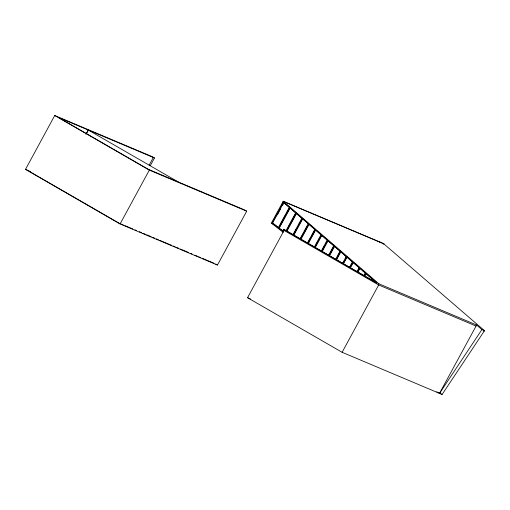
<?xml version="1.0" encoding="UTF-8"?>
<svg xmlns="http://www.w3.org/2000/svg" width="510" height="510" viewBox="0 0 510 510"><rect width="100%" height="100%" fill="white"/><g stroke="black" fill="none" stroke-linecap="round" stroke-linejoin="round"><path stroke-width="0.76" d="M154.492 157.979L58.408 117.434L148.251 169.282L244.335 209.827L246.7 211.191L217.458 265.053L120.073 223.96L25.5 169.377L54.742 115.521L152.127 156.615L154.492 157.979L150.31 165.673M85.916 134.2L88.198 130.005L178.239 181.936M86.496 133.582L88.389 130.088M149.137 165.176L153.312 157.482M120.073 223.96L149.322 170.104L246.7 211.191M271.294 223.208L272.538 223.82L271.294 223.208L283.216 201.259L383.514 243.582L484.5 330.684L442.1 394.479L342.121 352.295L247.548 297.712L284.102 230.386L283.777 230.252L282.801 232.037L283.126 232.177M293.779 217.113L296.01 213.008L295.685 212.874L286.027 230.667L286.352 230.8L283.547 229.239L282.629 230.934L272.257 222.87L283.433 202.285L289.648 207.506M289.323 207.372L278.339 227.6L278.664 227.734L272.582 223.004L283.758 202.419M277.414 214.831L279.27 211.42M280.009 210.056L280.755 208.692M282.604 205.275L283.719 203.229M280.557 224.247L282.827 220.065M283.585 218.669L285.861 214.48M286.614 213.091L288.889 208.902M279.212 228.161L290.177 207.965L289.852 207.825L278.887 228.021L282.33 230.584M288.207 227.383L290.439 223.272M291.178 221.907L293.04 218.484M296.214 213.327L286.62 231.004L293.256 234.791L294.002 233.421M286.939 231.145L296.539 213.467L302.188 218.344L301.442 219.714M294.748 232.05L296.61 228.62M298.841 224.515L299.58 223.144M293.849 235.129L302.717 218.803L302.392 218.662L293.524 234.995L300.403 238.909L301.142 237.545M308.244 223.724L300.078 238.776L300.403 238.909M301.888 236.175L303.743 232.758M304.483 231.387L307.83 225.229M300.989 239.254L309.098 224.317L308.773 224.183L300.664 239.113L307.747 243.149M307.422 243.015L314.817 229.404M308.486 241.791L310.335 238.387M312.184 234.982L314.402 230.902M308.34 243.493L315.664 229.997L315.339 229.857L308.014 243.353L314.683 247.152L314.358 247.018L321.013 234.759M316.162 244.43L318.01 241.026M318.75 239.662L319.49 238.304M315.276 247.497L321.867 235.352L321.542 235.218L314.95 247.356L321.619 251.156L321.294 251.016L327.21 240.114M322.358 249.792L324.577 245.705M325.316 244.341L327.165 240.937M322.205 251.494L328.064 240.707L327.739 240.573L321.88 251.36L328.925 255.37M328.599 255.236L333.744 245.763M330.027 253.342L332.233 249.282M332.966 247.93L333.699 246.579M329.517 255.714L334.598 246.355L334.273 246.222L329.192 255.574L335.95 259.431M335.625 259.29L340.023 251.188L340.349 251.328L338.149 255.376M336.543 259.769L340.878 251.787L340.553 251.647L336.217 259.635L342.873 263.421L342.548 263.287L346.214 256.536L346.539 256.677L345.805 258.022M343.236 262.746L343.969 261.401M343.466 263.766L347.068 257.129L346.743 256.995L343.141 263.625L349.822 267.431L351.651 264.065M350.415 267.776L353.277 262.497L352.952 262.363L350.089 267.635L357.3 271.747L359.435 267.82L353.277 262.497M356.981 271.613L359.11 267.686L359.435 267.82M357.567 271.951L359.639 268.139L361.093 269.255M359.964 268.279L357.892 272.091L364.191 275.725L365.243 273.787M363.866 275.591L365.268 273.009M364.784 276.069L366.123 273.602L365.797 273.462L364.459 275.929L371.337 279.85L371.981 278.664L366.123 273.602M383.144 244.264L383.514 243.582M371.012 279.709L371.656 278.524L371.981 278.664M372.185 278.983L371.599 280.054L376.036 282.559M371.924 280.188L372.51 279.117L376.316 282.406M283.216 201.259L378.911 283.796L378.35 284.829L476.059 326.056M342.121 352.295L378.675 284.969L283.777 230.252M436.777 391.808L439.505 393.382L476.62 325.023L378.911 283.796M439.505 393.382L481.905 329.587L484.5 330.684M283.802 201.597L384.106 243.92M282.846 201.928L283.496 202.202M302.188 218.344L301.863 218.21L292.931 234.651L293.256 234.791M272.257 222.87L272.582 223.004M349.822 267.431L349.497 267.297L352.423 261.904L352.748 262.044L347.068 257.129M25.5 169.377L29.159 170.927M30.619 171.908L29.166 171.29L119.008 223.144M121.189 224.062L123.369 224.987M124.823 225.598L132.817 228.971M134.997 229.889L136.45 230.501M139.357 231.731L141.538 232.649M142.991 233.261L145.165 234.179M146.619 234.798L148.799 235.716M148.996 235.798L151.183 236.723M152.643 237.335L154.83 238.259M156.289 238.878L158.476 239.796M159.936 240.414L171.609 245.335M173.069 245.954L175.255 246.878M176.715 247.49L178.902 248.415M180.362 249.033L188.388 252.418M190.574 253.342L192.034 253.954M194.954 255.191L197.141 256.109M198.6 256.728L200.787 257.652M202.247 258.264L213.919 263.192M247.548 297.712L250.474 298.949M379.618 241.938L380.211 242.282M272.378 222.679L272.971 223.023M283.547 229.239L377.075 283.209L283.433 202.285M54.742 115.521L149.322 170.104M439.435 392.942L442.1 394.479M215.685 264.027L217.458 265.053M271.887 223.546L282.801 232.037M483.556 330.869L484.079 331.322M476.62 325.023L481.905 329.587M290.757 208.469L296.01 213.008M302.717 218.803L304.47 220.32M305.643 221.334L308.569 223.864M309.098 224.317L315.142 229.538M316.799 230.973L320.771 234.409M321.867 235.352L326.967 239.764M328.064 240.707L334.069 245.897M334.598 246.355L340.349 251.328M340.878 251.787L346.539 256.677M362.215 270.224L365.594 273.143"/></g></svg>
